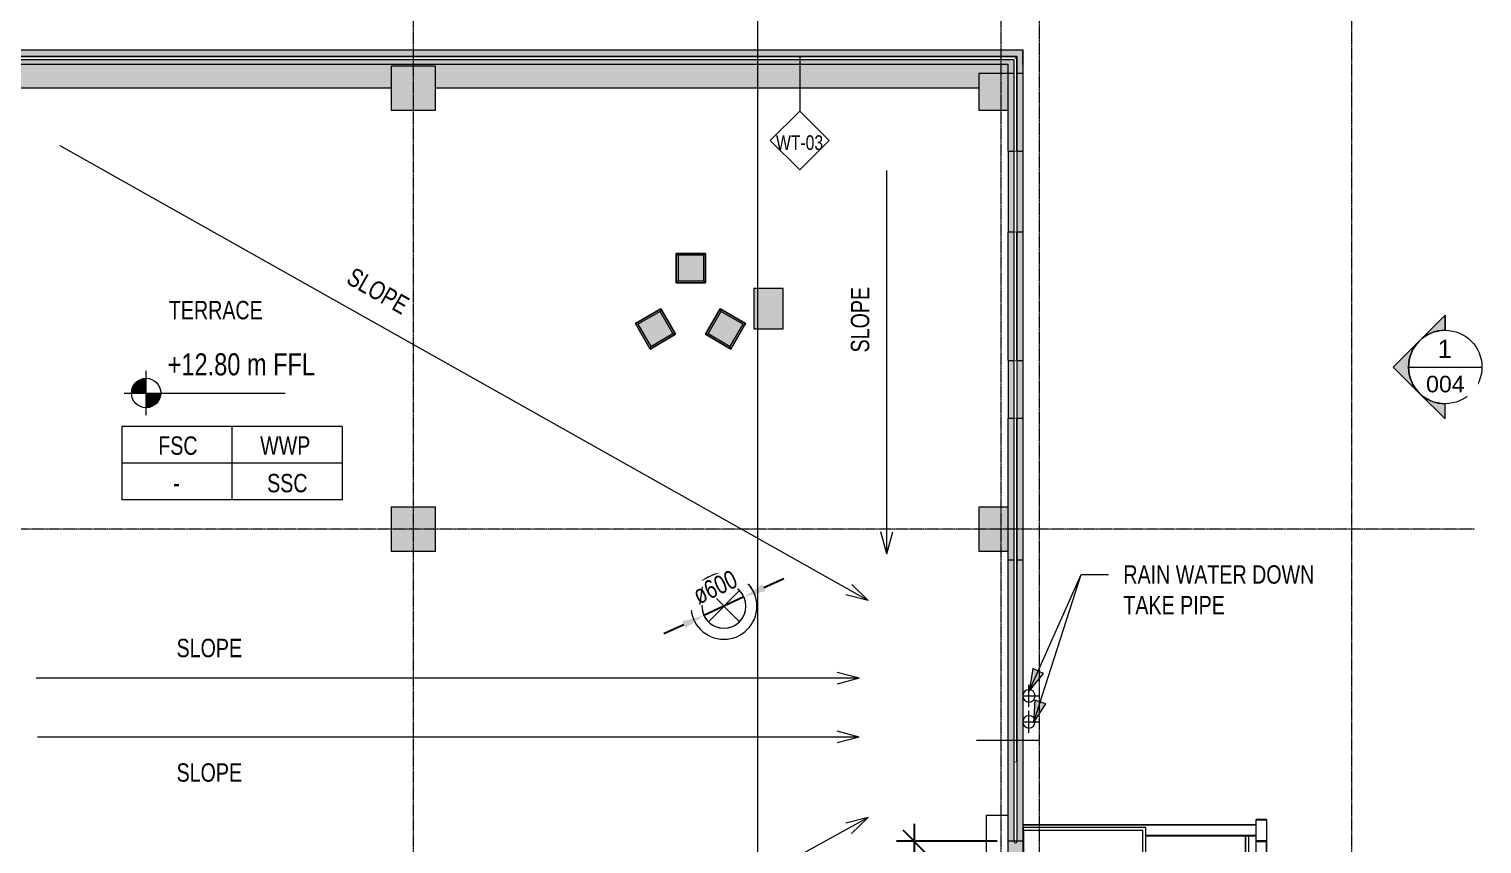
# Model space of a CAD drawing. Header units: millimetres. Extents: x -29259 to 87313, y -139821 to 46728.
# Drawn here: x 33694 to 53479, y -32321 to -21230 of the extents above; entities that cross this region are included whole.
import ezdxf

# ---------------------------------------------------------------- set-up
doc = ezdxf.new("R2010")
doc.units = ezdxf.units.MM
doc.linetypes.add('Grid Line', pattern=[22.225, 12.7, -3.175, 3.175, -3.175])
doc.linetypes.add('Hidden_2_', pattern=[7.14375, 4.7625, -2.38125])
for name, color, linetype, lineweight in [('A-ANNO-DIMS', 211, 'Continuous', 9), ('A-AREA-IDEN', 2, 'Continuous', 9), ('A-DETL-THIN', 151, 'Continuous', 9), ('A-FLOR', 192, 'Continuous', 9), ('A-FLOR-HRAL', 11, 'Continuous', 9), ('A-WALL', 113, 'Continuous', 18), ('A-WALL-IDEN', 211, 'Continuous', 9), ('G-ANNO-DIMS', 111, 'Continuous', 9), ('G-ANNO-SYMB', 111, 'Continuous', 9), ('G-ANNO-TEXT', 231, 'Continuous', 9), ('P-PIPE', 3, 'Continuous', 9), ('P-PIPE-CNTR', 3, 'Continuous', 9), ('S-BEAM', 12, 'Continuous', 9), ('S-COLS', 52, 'Continuous', 18), ('S-GRID', 8, 'Continuous', 9), ('S-STRS', 31, 'Continuous', 9)]:
    doc.layers.add(name, color=color, linetype=linetype, lineweight=lineweight)
doc.styles.add('Arial', font='arial.ttf', dxfattribs={"height": 225})
doc.styles.add('Arial_1', font='arial.ttf', dxfattribs={"height": 250})
doc.styles.add('Century Gothic_1', font='GOTHIC.TTF', dxfattribs={"width": 0.8, "height": 250})
doc.styles.add('Century Gothic_2', font='GOTHIC.TTF', dxfattribs={"width": 0.8, "height": 300})
doc.styles.add('Century Gothic_3', font='GOTHIC.TTF', dxfattribs={"width": 0.8, "height": 200})
doc.dimstyles.new('Diagonal_-_2_5mm_Century_Gothic', dxfattribs={"dimscale": 304.8, "dimtxt": 261.042067, "dimasz": 0.984252, "dimexe": 0.787402, "dimexo": 0.492126, "dimgap": 0.574147, "dimtad": 1, "dimdec": 0, "dimzin": 0, "dimdsep": 46, "dimtxsty": 'Century Gothic_1', "dimblk1": 'OBLIQUE', "dimblk2": 'OBLIQUE', "dimsah": 1, "dimcen": 0.09, "dimdle": 0.787402, "dimazin": 0, "dimtfac": 1, "dimtdec": 4, "dimtix": 1, "dimtmove": 0, "dimatfit": 3, "dimfxl": 1, "dimtvp": 1, "dimtfill": 1, "dimtolj": 1, "dimtzin": 0, "dimarcsym": 2})
doc.dimstyles.new('Diameter_-_2_5mm_Century_Gothic', dxfattribs={"dimscale": 304.8, "dimtxt": 261.042067, "dimasz": 0.984252, "dimexe": 0.787402, "dimexo": 0, "dimgap": 0.492126, "dimtad": 1, "dimjust": 3, "dimdec": 0, "dimzin": 0, "dimdsep": 46, "dimtxsty": 'Century Gothic_1', "dimsah": 1, "dimcen": 0.09, "dimdle": 0.787402, "dimazin": 0, "dimtfac": 1, "dimtdec": 4, "dimtix": 1, "dimtmove": 0, "dimatfit": 2, "dimfxl": 1, "dimtvp": 1, "dimtfill": 1, "dimtolj": 1, "dimtzin": 0, "dimarcsym": 2})

# ---------------------------------------------------------------- blocks, each defined once
blk = doc.blocks.new('Structural Columns 5 - Structural Columns 2-1332980-TERRACE FLOOR PLAN')
at = {"layer": 'S-COLS', "lineweight": 9}
for points in [[(10862, 14746), (10887, 14771), (10487, 14771), (10512, 14746)], [(10487, 14371), (10512, 14396), (10512, 14746), (10487, 14771)], [(10512, 14396), (10862, 14396), (10862, 14746), (10512, 14746)], [(10887, 14371), (10887, 14771), (10862, 14746), (10862, 14396)], [(10487, 14371), (10887, 14371), (10862, 14396), (10512, 14396)]]:
    blk.add_hatch(color=55, dxfattribs=at).paths.add_polyline_path(points)
at = {"layer": 'S-COLS', "color": 250, "lineweight": 9}
for p, q in [((10487, 14771), (10887, 14771)), ((10487, 14771), (10512, 14746)), ((10487, 14371), (10487, 14771)), ((10862, 14746), (10512, 14746)), ((10512, 14746), (10512, 14396)), ((10862, 14746), (10887, 14771)), ((10862, 14396), (10862, 14746)), ((10887, 14771), (10887, 14371)), ((10487, 14371), (10512, 14396)), ((10887, 14371), (10487, 14371)), ((10512, 14396), (10862, 14396)), ((10887, 14371), (10862, 14396))]:
    blk.add_line(p, q, dxfattribs=at)
blk = doc.blocks.new('Structural Columns 6 - Structural Columns 2-1335456-TERRACE FLOOR PLAN')
at = {"layer": 'S-COLS', "lineweight": 9}
for points in [[(10887, 14771), (10487, 14771), (10512, 14746), (10862, 14746)], [(10512, 14396), (10512, 14746), (10487, 14771), (10487, 14371)], [(10862, 14396), (10862, 14746), (10512, 14746), (10512, 14396)], [(10887, 14371), (10887, 14771), (10862, 14746), (10862, 14396)], [(10887, 14371), (10862, 14396), (10512, 14396), (10487, 14371)]]:
    blk.add_hatch(color=55, dxfattribs=at).paths.add_polyline_path(points)
at = {"layer": 'S-COLS', "color": 250, "lineweight": 9}
for p, q in [((10487, 14771), (10887, 14771)), ((10487, 14771), (10512, 14746)), ((10487, 14371), (10487, 14771)), ((10862, 14746), (10512, 14746)), ((10512, 14746), (10512, 14396)), ((10862, 14746), (10887, 14771)), ((10862, 14396), (10862, 14746)), ((10887, 14771), (10887, 14371)), ((10487, 14371), (10512, 14396)), ((10887, 14371), (10487, 14371)), ((10512, 14396), (10862, 14396)), ((10887, 14371), (10862, 14396))]:
    blk.add_line(p, q, dxfattribs=at)
blk = doc.blocks.new('Structural Columns 7 - Structural Columns 2-1335564-TERRACE FLOOR PLAN')
at = {"layer": 'S-COLS', "lineweight": 9}
for points in [[(10862, 14746), (10887, 14771), (10487, 14771), (10512, 14746)], [(10487, 14371), (10512, 14396), (10512, 14746), (10487, 14769)], [(10862, 14396), (10862, 14746), (10512, 14746), (10512, 14396), (10703, 14396)], [(10887, 14371), (10887, 14771), (10862, 14746), (10862, 14396)], [(10887, 14371), (10862, 14396), (10512, 14396), (10487, 14371), (10718, 14371)]]:
    blk.add_hatch(color=55, dxfattribs=at).paths.add_polyline_path(points)
at = {"layer": 'S-COLS', "color": 250, "lineweight": 9}
for p, q in [((10487, 14771), (10887, 14771)), ((10487, 14771), (10512, 14746)), ((10487, 14371), (10487, 14771)), ((10862, 14746), (10512, 14746)), ((10512, 14746), (10512, 14396)), ((10862, 14746), (10887, 14771)), ((10862, 14396), (10862, 14746)), ((10887, 14771), (10887, 14371)), ((10487, 14371), (10512, 14396)), ((10887, 14371), (10487, 14371)), ((10512, 14396), (10862, 14396)), ((10887, 14371), (10862, 14396))]:
    blk.add_line(p, q, dxfattribs=at)
blk = doc.blocks.new('Roaster Building_ST_RVT2022_detached_rvt-2-TERRACE FLOOR PLAN')
at = {"layer": 'S-COLS', "lineweight": 5}
for points in [[(6189, 16700), (6300, 16700), (6300, 17300), (5700, 17300), (5700, 16700)], [(13700, 16700), (14100, 16700), (14100, 17200), (13700, 17200), (13700, 16742)], [(10636, 13725), (11036, 13725), (11036, 14275), (10636, 14275)], [(6300, 10700), (6300, 11300), (5700, 11300), (5700, 10700), (6189, 10700)], [(13921, 10700), (14100, 10700), (14100, 11300), (13700, 11300), (13700, 10700)]]:
    blk.add_hatch(color=8, dxfattribs=at).paths.add_polyline_path(points)
at = {"layer": 'A-WALL', "color": 250, "lineweight": 9}
for p, q in [((300, 17525), (14300, 17525)), ((14300, 17325), (14300, 17525)), ((14100, 17325), (300, 17325)), ((14100, 17200), (14100, 17325)), ((14300, 17325), (14300, 16144)), ((14100, 16700), (14100, 17200)), ((14100, 16144), (14100, 16700)), ((14100, 16144), (14100, 15046)), ((14100, 16144), (14179, 16144)), ((14221, 16144), (14300, 16144)), ((14300, 16144), (14300, 15046)), ((14100, 13293), (14100, 15046)), ((14100, 15046), (14179, 15046)), ((14221, 15046), (14300, 15046)), ((14300, 15046), (14300, 13293)), ((14100, 13293), (14100, 12511)), ((14100, 13293), (14179, 13293)), ((14221, 13293), (14300, 13293)), ((14300, 13293), (14300, 12511)), ((14100, 11300), (14100, 12511)), ((14100, 12511), (14179, 12511)), ((14221, 12511), (14300, 12511)), ((14300, 12511), (14300, 6750)), ((14100, 10700), (14100, 11300)), ((14100, 6750), (14100, 10700)), ((14179, 6750), (14100, 6750)), ((14300, 6750), (14221, 6750))]:
    blk.add_line(p, q, dxfattribs=at)
for radius, start, end in [(450, 0, 180), (300, 0, 180), (450, 180, 360), (300, 180, 0)]:
    blk.add_arc((10230, 9950), radius, start, end, dxfattribs=at)
at = {"layer": 'S-COLS', "color": 250, "lineweight": 9}
for p, q in [((6300, 17300), (5700, 17300)), ((5700, 17300), (5700, 16700)), ((6300, 16700), (6300, 17300)), ((13700, 17200), (13700, 16700)), ((14100, 17200), (13700, 17200)), ((14100, 16700), (14100, 17200)), ((5700, 16700), (6300, 16700)), ((13700, 16700), (14100, 16700)), ((9580, 14752), (9580, 14352)), ((9980, 14752), (9580, 14752)), ((9980, 14352), (9980, 14752)), ((9580, 14352), (9980, 14352)), ((11036, 14275), (10636, 14275)), ((10636, 14275), (10636, 13725)), ((11036, 13725), (11036, 14275)), ((9370, 13997), (9024, 13797)), ((9570, 13651), (9370, 13997)), ((10180, 13997), (9980, 13651)), ((10526, 13797), (10180, 13997)), ((9024, 13797), (9224, 13451)), ((10326, 13451), (10526, 13797)), ((10636, 13725), (11036, 13725)), ((9224, 13451), (9570, 13651)), ((9980, 13651), (10326, 13451)), ((6300, 11300), (5700, 11300)), ((5700, 11300), (5700, 10700)), ((6300, 10700), (6300, 11300)), ((13700, 11300), (13700, 10700)), ((14100, 11300), (13700, 11300)), ((14100, 10700), (14100, 11300)), ((5700, 10700), (6300, 10700)), ((13700, 10700), (14100, 10700))]:
    blk.add_line(p, q, dxfattribs=at)
blk.add_blockref('Structural Columns 5 - Structural Columns 2-1332980-TERRACE FLOOR PLAN', (-907, -19), dxfattribs=at)
for name, p, rotation in [('Structural Columns 6 - Structural Columns 2-1335456-TERRACE FLOOR PLAN', (-8665, 15694), 300.0000000000001), ('Structural Columns 7 - Structural Columns 2-1335564-TERRACE FLOOR PLAN', (-6288, 6449), 329.9999999999998)]:
    blk.add_blockref(name, p, dxfattribs=dict(at, rotation=rotation))
blk = doc.blocks.new('RHS-Rectangular Hollow Section-Column - 804093-TERRACE FLOOR PLAN')
at = {"layer": 'S-COLS', "lineweight": 9}
h = blk.add_hatch(color=55, dxfattribs=at)
h.paths.add_polyline_path([(17486, 6749), (17615, 6750), (17620, 6753), (17623, 6758), (17624, 6761), (17623, 7040), (17620, 7046), (17615, 7049), (17612, 7049), (17482, 7049), (17477, 7046), (17474, 7040), (17474, 7037), (17474, 6758), (17477, 6753), (17482, 6750)])
h.paths.add_polyline_path([(17486, 6755), (17483, 6756), (17480, 6758), (17480, 6761), (17480, 7040), (17483, 7042), (17486, 7043), (17615, 7042), (17617, 7040), (17618, 7037), (17617, 6758), (17615, 6756), (17612, 6755)])
at = {"layer": 'S-COLS', "color": 250, "lineweight": 9}
for p, q in [((17474, 7037), (17474, 6761)), ((17480, 6761), (17480, 7037)), ((17612, 7049), (17486, 7049)), ((17486, 7043), (17612, 7043)), ((17618, 7037), (17618, 6761)), ((17624, 6761), (17624, 7037)), ((17612, 6755), (17486, 6755)), ((17486, 6749), (17612, 6749))]:
    blk.add_line(p, q, dxfattribs=at)
for centre, radius, start, end in [((17486, 7037), 12, 90, 180), ((17486, 7037), 6, 90, 180), ((17612, 7037), 12, 360, 90), ((17612, 7037), 6, 360, 90), ((17486, 6761), 12, 180, 270), ((17486, 6761), 6, 180, 270), ((17612, 6761), 12, 270, 360), ((17612, 6761), 6, 270, 360)]:
    blk.add_arc(centre, radius, start, end, dxfattribs=at)
blk = doc.blocks.new('RHS-Rectangular Hollow Section - 250x150x6RHS-1527155-TERRACE FLOOR PLAN')
at = {"layer": 'S-BEAM', "color": 250}
for p, q in [((1437, 75), (-1736.6, 75)), ((-1736.6, -75), (-1726.6, -75)), ((-60, -75), (1437, -75))]:
    blk.add_line(p, q, dxfattribs=at)
at = {"layer": 'S-BEAM', "color": 250, "linetype": 'Hidden_2_'}
for p, q in [((1437, 69), (-1736.6, 69)), ((-1726.6, -69), (-1736.6, -69)), ((1437, -69), (-60, -69))]:
    blk.add_line(p, q, dxfattribs=at)
blk = doc.blocks.new('RHS-Rectangular Hollow Section - 300x150x6RHS-1527276-TERRACE FLOOR PLAN')
at = {"layer": 'S-BEAM', "color": 250}
for p, q in [((3325, 75), (-3275, 75)), ((-3275, 63), (-3275, 75)), ((3325, 75), (3325, 63)), ((-3275, -75), (-3275, -63)), ((-3275, -75), (3325, -75)), ((3325, -63), (3325, -75))]:
    blk.add_line(p, q, dxfattribs=at)
at = {"layer": 'S-BEAM', "color": 250, "linetype": 'Hidden_2_'}
for p, q in [((3325, 69), (-3275, 69)), ((3325, -69), (-3275, -69))]:
    blk.add_line(p, q, dxfattribs=at)
blk = doc.blocks.new('Railing - Railing-1534487-TERRACE FLOOR PLAN')
at = {"layer": 'A-FLOR-HRAL', "color": 250}
for p, q in [((14310, 6897), (14310, 6899)), ((15934, 6897), (14310, 6897)), ((15934, 5548), (15934, 6897)), ((15937, 5548), (15934, 5548))]:
    blk.add_line(p, q, dxfattribs=at)
blk = doc.blocks.new('Top Rail Type - Top Rail_Internal_-1534491-TERRACE FLOOR PLAN')
at = {"layer": 'A-FLOR-HRAL', "color": 250}
for p, q in [((14310, 6899), (14310, 6939)), ((15977, 6939), (14310, 6939)), ((15977, 5548), (15977, 6939)), ((15937, 6899), (14310, 6899)), ((15937, 5548), (15937, 6899)), ((15937, 5548), (15977, 5548))]:
    blk.add_line(p, q, dxfattribs=at)
blk = doc.blocks.new('Railing - Railing-1535008-TERRACE FLOOR PLAN')
at = {"layer": 'A-FLOR-HRAL', "color": 250}
for p, q in [((17334, 5585), (17334, 6824)), ((17334, 5405), (17334, 5435)), ((17337, 5405), (17334, 5405))]:
    blk.add_line(p, q, dxfattribs=at)
blk = doc.blocks.new('Top Rail Type - Top Rail_Internal_-1535012-TERRACE FLOOR PLAN')
at = {"layer": 'A-FLOR-HRAL', "color": 250}
for p, q in [((17337, 5585), (17337, 6824)), ((17377, 5585), (17377, 6824)), ((17337, 5405), (17337, 5435)), ((17337, 5405), (17377, 5405)), ((17377, 5405), (17377, 5435))]:
    blk.add_line(p, q, dxfattribs=at)
blk = doc.blocks.new('Roaster Building_ST_RVT2022 _SST__rvt-2-TERRACE FLOOR PLAN')
at = {"layer": 'A-FLOR', "lineweight": 5}
blk.add_hatch(color=10, dxfattribs=at).paths.add_polyline_path([(5700, 17000), (5700, 17300), (6300, 17300), (6300, 17000), (13700, 17000), (13700, 17200), (14100, 17200), (14100, 17325), (300, 17325), (300, 17300), (600, 17300), (600, 17000), (4193, 17000)])
at = {"layer": 'A-WALL', "lineweight": 5}
h = blk.add_hatch(color=10, dxfattribs=at)
h.paths.add_polyline_path([(14300, 17325), (14300, 17525), (300, 17525), (300, 17434), (14221, 17433), (14221, 17325)])
h.paths.add_polyline_path([(13921, 17325), (14179, 17325), (14179, 17391), (300, 17391), (300, 17325), (13671, 17325)])
h = blk.add_hatch(color=10, dxfattribs=at)
h.paths.add_polyline_path([(14300, -200), (14300, 12511), (14221, 12511), (14220, 6745), (14218, 6739), (14215, 6735), (14211, 6732), (14205, 6730), (14200, 6729), (14195, 6730), (14189, 6732), (14185, 6735), (14182, 6739), (14180, 6745), (14179, 6750), (14179, 12511), (14100, 12511), (14100, -79), (14179, -79), (14180, 5555), (14182, 5561), (14185, 5565), (14189, 5568), (14195, 5570), (14200, 5571), (14205, 5570), (14211, 5568), (14215, 5565), (14218, 5561), (14220, 5555), (14221, 5550), (14220, -121), (14100, -121), (14100, -200), (14170, -200)])
h.paths.add_polyline_path([(14170, 13293), (14179, 13293), (14179, 15046), (14100, 15046), (14100, 13293)])
h.paths.add_polyline_path([(14221, 13293), (14300, 13293), (14300, 15046), (14221, 15046), (14221, 13361)])
h.paths.add_polyline_path([(14221, 16144), (14300, 16144), (14300, 17325), (14221, 17325), (14221, 16259)])
h.paths.add_polyline_path([(14170, 16144), (14179, 16144), (14179, 17325), (14100, 17325), (14100, 16144)])
h = blk.add_hatch(color=9, dxfattribs=at)
h.paths.add_polyline_path([(14100, 15046), (14179, 15046), (14179, 16144), (14100, 16144), (14100, 15293)])
h.paths.add_polyline_path([(14221, 15046), (14300, 15046), (14300, 16144), (14221, 16144), (14221, 15051)])
h = blk.add_hatch(color=9, dxfattribs=at)
h.paths.add_polyline_path([(14170, 12511), (14179, 12511), (14179, 13293), (14100, 13293), (14100, 12511)])
h.paths.add_polyline_path([(14300, 12511), (14300, 13293), (14221, 13293), (14221, 12511)])
at = {"layer": 'S-COLS', "lineweight": 5}
for points in [[(13700, 16700), (14100, 16700), (14100, 17200), (13700, 17200), (13700, 16742)], [(13921, 10700), (14100, 10700), (14100, 11300), (13700, 11300), (13700, 10700)]]:
    blk.add_hatch(color=10, dxfattribs=at).paths.add_polyline_path(points)
at = {"layer": 'A-WALL', "color": 255}
for p, q in [((300, 17525), (14300, 17525)), ((14300, 17325), (14300, 17525)), ((14100, 17325), (300, 17325)), ((14100, 17200), (14100, 17325)), ((14300, 17325), (14300, 16144)), ((14100, 16700), (14100, 17200)), ((14100, 16144), (14100, 16700)), ((14100, 16144), (14100, 15046)), ((14100, 16144), (14179, 16144)), ((14221, 16144), (14300, 16144)), ((14300, 16144), (14300, 15046)), ((14100, 13293), (14100, 15046)), ((14100, 15046), (14179, 15046)), ((14221, 15046), (14300, 15046)), ((14300, 15046), (14300, 13293)), ((14100, 13293), (14100, 12511)), ((14100, 13293), (14179, 13293)), ((14221, 13293), (14300, 13293)), ((14300, 13293), (14300, 12511)), ((14100, 11300), (14100, 12511)), ((14100, 12511), (14179, 12511)), ((14221, 12511), (14300, 12511)), ((14300, 12511), (14300, -200)), ((14100, 10700), (14100, 11300)), ((14100, 5300), (14100, 10700))]:
    blk.add_line(p, q, dxfattribs=at)
at = {"layer": 'S-COLS', "color": 255}
for p, q in [((13700, 17200), (13700, 16700)), ((14100, 17200), (13700, 17200)), ((14100, 16700), (14100, 17200)), ((13700, 16700), (14100, 16700)), ((13700, 11300), (13700, 10700)), ((14100, 11300), (13700, 11300)), ((14100, 10700), (14100, 11300)), ((13700, 10700), (14100, 10700))]:
    blk.add_line(p, q, dxfattribs=at)
at = {"layer": 'S-STRS', "color": 250}
blk.add_line((14310, 6897), (14310, 5437), dxfattribs=at)
at = {"layer": 'A-FLOR-HRAL', "color": 250, "lineweight": 9}
for name in ['Top Rail Type - Top Rail_Internal_-1534491-TERRACE FLOOR PLAN', 'Railing - Railing-1534487-TERRACE FLOOR PLAN', 'Railing - Railing-1535008-TERRACE FLOOR PLAN', 'Top Rail Type - Top Rail_Internal_-1535012-TERRACE FLOOR PLAN']:
    blk.add_blockref(name, (0, 0), dxfattribs=at)
at = {"layer": 'S-BEAM', "color": 250, "lineweight": 9}
blk.add_blockref('RHS-Rectangular Hollow Section - 250x150x6RHS-1527155-TERRACE FLOOR PLAN', (16037, 6899), dxfattribs=at)
at = {"layer": 'S-BEAM', "color": 250, "lineweight": 9, "rotation": 269.9999999999999}
blk.add_blockref('RHS-Rectangular Hollow Section - 300x150x6RHS-1527276-TERRACE FLOOR PLAN', (17549, 3475), dxfattribs=at)
at = {"layer": 'S-COLS', "color": 250, "lineweight": 9}
blk.add_blockref('RHS-Rectangular Hollow Section-Column - 804093-TERRACE FLOOR PLAN', (0, 0), dxfattribs=at)
blk = doc.blocks.new('Railing - Dia 42_4mm-899830-TERRACE FLOOR PLAN')
at = {"layer": 'A-FLOR-HRAL'}
blk.add_arc((0, 0), 21.2, 360, 180, dxfattribs=at)
blk = doc.blocks.new('Railing - Dia 42_4mm-V5-TERRACE FLOOR PLAN')
at = {"layer": 'A-FLOR-HRAL'}
blk.add_arc((0, 0), 21.2, 180, 360, dxfattribs=at)
blk = doc.blocks.new('Railing - Railing-906723-TERRACE FLOOR PLAN')
at = {"rotation": 89.99999999999982}
blk.add_blockref('Railing - Dia 42_4mm-899830-TERRACE FLOOR PLAN', (300, 17412), dxfattribs=at)
blk.add_blockref('Railing - Dia 42_4mm-V5-TERRACE FLOOR PLAN', (14200, 6750))
blk = doc.blocks.new('Top Rail Type - Top Rail_Internal_-907092-TERRACE FLOOR PLAN')
at = {"layer": 'A-FLOR-HRAL'}
for p, q in [((14221, 17434), (300, 17434)), ((300, 17410), (300, 17415)), ((14221, 16144), (14221, 17434)), ((300, 17391), (14179, 17391)), ((14179, 17391), (14179, 16144)), ((14198, 16144), (14202, 16144)), ((14179, 15046), (14179, 13293)), ((14198, 15046), (14202, 15046)), ((14221, 13293), (14221, 15046)), ((14198, 13293), (14202, 13293)), ((14179, 12511), (14179, 7834)), ((14198, 12511), (14202, 12511)), ((14221, 7834), (14221, 12511)), ((14198, 7834), (14202, 7834))]:
    blk.add_line(p, q, dxfattribs=at)
blk.add_open_spline([(14198, 17410), (14198, 17410), (14199, 17411), (14200, 17412), (14201, 17414), (14202, 17414), (14202, 17415)], degree=3, knots=[0.46483808, 0.46483808, 0.46483808, 0.46483808, 0.47916667, 0.5, 0.52083333, 0.53516192, 0.53516192, 0.53516192, 0.53516192], dxfattribs=at)
blk = doc.blocks.new('Top Rail Type - Top Rail_Internal_-V7-TERRACE FLOOR PLAN')
at = {"layer": 'A-FLOR-HRAL'}
for p, q in [((300, 17434), (300, 17391)), ((300, 17434), (14221, 17434)), ((14221, 17434), (14221, 6750)), ((300, 17391), (14179, 17391)), ((14179, 17391), (14179, 6750)), ((14221, 6750), (14179, 6750))]:
    blk.add_line(p, q, dxfattribs=at)
blk = doc.blocks.new('Elevation - Filled Arrow-988425-TERRACE FLOOR PLAN')
at = {"layer": 'G-ANNO-SYMB'}
blk.add_line((-5, 0), (5, 0), dxfattribs=at)
blk.add_circle((0, 0), 5, dxfattribs=at)
blk = doc.blocks.new('Elevation - Filled Arrow 3-988372-TERRACE FLOOR PLAN')
at = {"layer": 'G-ANNO-SYMB'}
h = blk.add_hatch(color=256, dxfattribs=at)
edge = h.paths.add_edge_path()
edge.add_line((0, 7.07), (3.54, 3.54))
edge.add_arc((0, 0), 5, 45, 135)
edge.add_line((-3.54, 3.54), (0, 7.07))
h = blk.add_hatch(color=256, dxfattribs=at)
edge = h.paths.add_edge_path()
edge.add_line((-7.07, 0), (-3.54, 3.54))
edge.add_arc((0, 0), 5, 135, 180)
edge.add_line((-5, 0), (-7.07, 0))
h = blk.add_hatch(color=256, dxfattribs=at)
edge = h.paths.add_edge_path()
edge.add_line((7.07, 0), (5, 0))
edge.add_arc((0, 0), 5, 0, 45)
edge.add_line((3.54, 3.54), (7.07, 0))
for p, q in [((0, 7.07), (-3.54, 3.54)), ((0, 7.07), (-3.54, 3.54)), ((3.54, 3.54), (0, 7.07)), ((3.54, 3.54), (0, 7.07)), ((-3.54, 3.54), (-7.07, 0)), ((-3.54, 3.54), (-7.07, 0)), ((3.54, 3.54), (7.07, 0)), ((7.07, 0), (3.54, 3.54)), ((-7.07, 0), (-5, 0)), ((-7.07, 0), (-5, 0)), ((7.07, 0), (5, 0)), ((5, 0), (7.07, 0))]:
    blk.add_line(p, q, dxfattribs=at)
for start, end in [(0, 180), (45, 135), (135, 180), (0, 45), (0, 45)]:
    blk.add_arc((0, 0), 5, start, end, dxfattribs=at)
blk = doc.blocks.new('Spot Elevations - M_Spot Elevation - Target Filled-23738-TERRACE FLOOR PLAN')
at = {"layer": 'G-ANNO-DIMS'}
h = blk.add_hatch(color=256, dxfattribs=at)
edge = h.paths.add_edge_path()
edge.add_line((0, 0), (-2, 0))
edge.add_arc((0, 0), 2, 90, 180, ccw=False)
edge.add_line((0, 2), (0, 0))
h = blk.add_hatch(color=256, dxfattribs=at)
edge = h.paths.add_edge_path()
edge.add_line((0, 0), (2, 0))
edge.add_arc((0, 0), 2, 270, 360, ccw=False)
edge.add_line((0, -2), (0, 0))
for p, q in [((0, -3), (0, 3)), ((-3, 0), (18.95, 0))]:
    blk.add_line(p, q, dxfattribs=at)
blk.add_circle((0, 0), 2, dxfattribs=at)
blk = doc.blocks.new('*D461')
at = {"layer": 'A-ANNO-DIMS', "color": 0, "lineweight": -2, "transparency": 16777216}
for p, q in [((43701, -28833), (43973, -28707)), ((43429, -28960), (42884, -29212)), ((42612, -29338), (42340, -29464))]:
    blk.add_line(p, q, dxfattribs=at)
at = {"layer": 'A-ANNO-DIMS', "color": 0, "transparency": 16777216}
for points in [[(43680, -28788), (43722, -28879), (43429, -28960)], [(42591, -29293), (42633, -29383), (42884, -29212)]]:
    blk.add_solid(points, dxfattribs=at)
at = {"layer": 'A-ANNO-DIMS', "color": 0, "transparency": 16777216, "insert": (43037, -28827), "char_height": 250, "width": 855.22, "attachment_point": 5, "rotation": 24.8724, "style": 'Century Gothic_1', "bg_fill": 3, "box_fill_scale": 1.1, "bg_fill_color": 256, "bg_fill_true_color": 13158600, "bg_fill_transparency": 0}
blk.add_mtext('\\A1;ø600', dxfattribs=at)
at = {"layer": 'Defpoints', "color": 0, "transparency": 16777216}
for p in [(43429, -28960), (42884, -29212)]:
    blk.add_point(p, dxfattribs=at)
blk = doc.blocks.new('M_Wall Tag - 8mm-36225-TERRACE FLOOR PLAN')
at = {"layer": 'A-WALL-IDEN'}
for p, q in [((-4, 0), (0, 4)), ((0, 4), (4, 0)), ((-4, 0), (0, -4)), ((4, 0), (0, -4))]:
    blk.add_line(p, q, dxfattribs=at)
blk = doc.blocks.new('_Oblique')
at = {"color": 0, "linetype": 'ByBlock', "lineweight": -2}
blk.add_line((-0.5, -0.5), (0.5, 0.5), dxfattribs=at)
blk = doc.blocks.new('*D471')
at = {"layer": 'A-ANNO-DIMS', "color": 0, "lineweight": -2, "transparency": 16777216}
for p, q in [((45746, -32046), (45746, -33726)), ((46877, -32286), (45506, -32286)), ((46877, -33486), (45506, -33486))]:
    blk.add_line(p, q, dxfattribs=at)
at = {"layer": 'Defpoints', "color": 0, "transparency": 16777216}
for p in [(47027, -32286), (45746, -33486), (47027, -33486)]:
    blk.add_point(p, dxfattribs=at)
at = {"layer": 'A-ANNO-DIMS', "color": 0, "lineweight": -2, "transparency": 16777216, "xscale": 299.9999999999999, "yscale": 299.9999999999999, "zscale": 299.9999999999999}
for p, rotation in [((45746, -32286), 90), ((45746, -33486), 270)]:
    blk.add_blockref('_Oblique', p, dxfattribs=dict(at, rotation=rotation))
at = {"layer": 'A-ANNO-DIMS', "color": 0, "transparency": 16777216, "insert": (45440, -32886), "char_height": 250, "width": 735.89, "attachment_point": 5, "rotation": 90, "style": 'Century Gothic_1', "bg_fill": 3, "box_fill_scale": 1.1, "bg_fill_color": 256, "bg_fill_true_color": 13158600, "bg_fill_transparency": 0}
blk.add_mtext('\\A1;1200', dxfattribs=at)
blk = doc.blocks.new('LTTS_Finish_Room Tag - Finish Room Tag-672008-TERRACE FLOOR PLAN')
at = {"layer": 'A-AREA-IDEN'}
for p, q in [((-15, 5), (-15, -5)), ((15, 5), (-15, 5)), ((0, 5), (0, -5)), ((15, 5), (15, -5)), ((15, 0), (-15, 0)), ((15, -5), (-15, -5))]:
    blk.add_line(p, q, dxfattribs=at)

msp = doc.modelspace()

# ---------------------------------------------------------------- hatches: boundary and pattern name
at = {"layer": 'G-ANNO-TEXT'}
for points in [[(47313.6, -30242.2), (47509, -30000.8), (47362.2, -29935.4)], [(47373.6, -30675.4), (47541.6, -30414.2), (47388.5, -30365.2)]]:
    msp.add_hatch(color=250, dxfattribs=at).paths.add_polyline_path(points)

# ---------------------------------------------------------------- linework, layer by layer
at = {"layer": 'A-DETL-THIN'}
for p, q in [((43368.7, -28873.6), (42944.5, -29297.9)), ((42944.5, -28873.6), (43368.7, -29297.9)), ((47454.1, -30911.7), (46594.1, -30911.7))]:
    msp.add_line(p, q, dxfattribs=at)
at = {"layer": 'A-FLOR'}
for p, q in [((38626.6, -22036), (33526.6, -22036)), ((46626.6, -22036), (39226.6, -22036)), ((47026.6, -31935.9), (46726.6, -31935.9)), ((46726.6, -31935.9), (46726.6, -33735.9))]:
    msp.add_line(p, q, dxfattribs=at)
at = {"layer": 'A-WALL', "lineweight": 9}
for p, q in [((33126.6, -21511), (47226.6, -21511)), ((47226.6, -21511), (47226.6, -21836)), ((47026.6, -21711), (33126.6, -21711)), ((47026.6, -21836), (47026.6, -21711)), ((47105.4, -21836), (47026.6, -21836)), ((47226.6, -21836), (47147.8, -21836)), ((47026.6, -32285.9), (47026.6, -28460.2)), ((47105.4, -28460.2), (47026.6, -28460.2)), ((47226.6, -28460.2), (47147.8, -28460.2)), ((47226.6, -28460.2), (47226.6, -32285.9)), ((47105.4, -32285.9), (47026.6, -32285.9)), ((47226.6, -32285.9), (47147.8, -32285.9))]:
    msp.add_line(p, q, dxfattribs=at)
for radius, start, end in [(450, 9.47368, 170.52632), (300, 191.25, 348.75)]:
    msp.add_arc((43156.6, -29085.7), radius, start, end, dxfattribs=at)
at = {"layer": 'A-WALL-IDEN'}
msp.add_line((44188.2, -21611), (44188.2, -22346), dxfattribs=at)
at = {"layer": 'G-ANNO-SYMB'}
msp.add_line((43615, -15650.1), (43615, -40212.1), dxfattribs=at)
at = {"layer": 'G-ANNO-TEXT', "color": 250}
for p, q in [((34118.1, -22819.7), (34111, -22819.7)), ((45375.5, -28374), (45375.5, -23153.7)), ((45375.5, -28374), (45295.1, -28074)), ((45375.5, -28374), (45455.9, -28074)), ((47313.6, -30242.2), (48020.8, -28653.8)), ((47373.6, -30675.4), (48020.8, -28653.8)), ((48020.8, -28653.8), (48393.2, -28653.8)), ((48020.8, -28653.8), (48393.2, -28653.8)), ((45119.7, -29007.9), (44897.6, -28790.8)), ((45119.7, -29007.9), (44818.8, -28930.9)), ((33798.9, -30067), (33791.8, -30067)), ((45000, -30067), (33798.9, -30067)), ((45000, -30067), (44700, -29986.6)), ((45000, -30067), (44700, -30147.4)), ((47362.2, -29935.4), (47313.6, -30242.2)), ((47313.6, -30242.2), (47509, -30000.8)), ((47509, -30000.8), (47362.2, -29935.4)), ((47388.5, -30365.2), (47373.6, -30675.4)), ((47373.6, -30675.4), (47541.6, -30414.2)), ((47541.6, -30414.2), (47388.5, -30365.2)), ((45000, -30866.8), (44700, -30786.4)), ((45000, -30866.8), (33808.5, -30866.8)), ((45000, -30866.8), (44700, -30947.2)), ((45119.7, -31964), (33917.1, -38114.1)), ((45119.7, -31964), (44818.1, -32037.9)), ((45119.7, -31964), (44895.4, -32178.8))]:
    msp.add_line(p, q, dxfattribs=at)
at = {"layer": 'P-PIPE'}
for centre, start, end in [((47310.8, -30306), 0, 180), ((47310.8, -30306), 180, 0), ((47310.8, -30661), 0, 180), ((47310.8, -30661), 180, 0)]:
    msp.add_arc(centre, 84.1, start, end, dxfattribs=at)
at = {"layer": 'P-PIPE-CNTR'}
for p, q in [((47310.8, -30456), (47310.8, -30156)), ((47226.6, -30306), (47460.8, -30306)), ((47226.6, -30661), (47460.8, -30661)), ((47310.8, -30811), (47310.8, -30511))]:
    msp.add_line(p, q, dxfattribs=at)
at = {"layer": 'S-GRID', "linetype": 'Grid Line'}
for p, q in [((38926.6, -15573.3), (38926.6, -40847)), ((46926.6, -15573.3), (46926.6, -40847)), ((51701, -15573.3), (51701, -40847)), ((47451.2, -16843.3), (47451.2, -40847)), ((53373.2, -28036), (24486.9, -28036))]:
    msp.add_line(p, q, dxfattribs=at)

# ---------------------------------------------------------------- block references
at = {"color": 10, "lineweight": 5}
for name in ['Roaster Building_ST_RVT2022_detached_rvt-2-TERRACE FLOOR PLAN', 'Roaster Building_ST_RVT2022 _SST__rvt-2-TERRACE FLOOR PLAN']:
    msp.add_blockref(name, (32926.6, -39035.9), dxfattribs=at)
at = {"layer": 'A-AREA-IDEN', "xscale": 99.99999999999993, "yscale": 99.99999999999993, "zscale": 99.99999999999993}
msp.add_blockref('LTTS_Finish_Room Tag - Finish Room Tag-672008-TERRACE FLOOR PLAN', (36457.2, -27140), dxfattribs=at)
at = {"layer": 'A-FLOR-HRAL'}
for name in ['Railing - Railing-906723-TERRACE FLOOR PLAN', 'Top Rail Type - Top Rail_Internal_-907092-TERRACE FLOOR PLAN', 'Top Rail Type - Top Rail_Internal_-V7-TERRACE FLOOR PLAN']:
    msp.add_blockref(name, (32926.6, -39035.9), dxfattribs=at)
at = {"layer": 'A-WALL-IDEN', "xscale": 99.99999999999993, "yscale": 99.99999999999993, "zscale": 99.99999999999993}
msp.add_blockref('M_Wall Tag - 8mm-36225-TERRACE FLOOR PLAN', (44188.2, -22746), dxfattribs=at)
at = {"layer": 'G-ANNO-DIMS', "xscale": 99.99999999999993, "yscale": 99.99999999999993, "zscale": 99.99999999999993}
msp.add_blockref('Spot Elevations - M_Spot Elevation - Target Filled-23738-TERRACE FLOOR PLAN', (35287.9, -26183.8), dxfattribs=at)
at = {"layer": 'G-ANNO-SYMB', "xscale": 99.99999999999993, "yscale": 99.99999999999993, "zscale": 99.99999999999993}
msp.add_blockref('Elevation - Filled Arrow-988425-TERRACE FLOOR PLAN', (52979.5, -25829.9), dxfattribs=at)

# ---------------------------------------------------------------- texts
at = {"layer": 'A-AREA-IDEN', "char_height": 250, "attachment_point": 1, "style": 'Century Gothic_2'}
for s, insert, width in [('TERRACE', (35598, -24930.4), 1423.797), ('FSC', (35453.4, -26774.6), 609.282), ('WWP', (36840.9, -26774.6), 840.168), ('SSC', (36936.1, -27285), 609.282), ('-', (35657, -27285), 115.443)]:
    msp.add_mtext(s, dxfattribs=dict(at, insert=insert, width=width))
at = {"layer": 'A-WALL-IDEN', "insert": (43866, -22675.8), "char_height": 200, "width": 776.033, "attachment_point": 1, "style": 'Century Gothic_3'}
msp.add_mtext('WT-03', dxfattribs=at)
at = {"layer": 'G-ANNO-TEXT', "color": 7, "char_height": 250, "attachment_point": 1, "style": 'Century Gothic_2'}
for s, insert, width, rotation in [('SLOPE', (38122.4, -24463.4), 994.093, 330.14546), ('SLOPE ', (44885.6, -25631.8), 1090.295, 90)]:
    msp.add_mtext(s, dxfattribs=dict(at, insert=insert, width=width, rotation=rotation))
for s, insert, width in [('RAIN WATER DOWN ', (48596.4, -28528.8), 3270.885), ('TAKE PIPE', (48596.4, -28945.5), 1519.999), ('SLOPE ', (35702.7, -29529.7), 1090.295), ('SLOPE ', (35702.7, -31224.4), 1090.295)]:
    msp.add_mtext(s, dxfattribs=dict(at, insert=insert, width=width))

# ---------------------------------------------------------------- next in the draw order: texts
at = {"layer": 'G-ANNO-DIMS', "insert": (35581, -25643.4), "char_height": 300, "width": 2367.987, "attachment_point": 1, "line_spacing_factor": 0.984502, "style": 'Century Gothic_1', "bg_fill": 3, "box_fill_scale": 1.25, "bg_fill_color": 256, "bg_fill_true_color": 13158600, "bg_fill_transparency": 0}
msp.add_mtext('+12.80 m FFL', dxfattribs=at)
at = {"layer": 'G-ANNO-SYMB', "attachment_point": 1, "bg_fill": 3, "box_fill_scale": 1.25, "bg_fill_color": 256, "bg_fill_true_color": 13158600, "bg_fill_transparency": 0}
for s, insert, char_height, width, style in [('1', (52875.4, -25458.9), 250, 232.489, 'Arial_1'), ('004', (52719, -25949.5), 225, 649.367, 'Arial')]:
    msp.add_mtext(s, dxfattribs=dict(at, insert=insert, char_height=char_height, width=width, style=style))

# ---------------------------------------------------------------- next in the draw order: dimensions: what is measured, and where the dimension line sits
at = {"layer": 'A-ANNO-DIMS'}
dim = msp.add_diameter_dim_2p(p1=(43428.8, -28959.5), p2=(42884.4, -29211.9), dimstyle='Diameter_-_2_5mm_Century_Gothic', override={"dimpost": 'ø<>'}, dxfattribs=at)
dim.commit()
dim.dimension.update_dxf_attribs({"geometry": '*D461', "text_midpoint": (43036.7, -28827)})
dim = msp.add_linear_dim(base=(45746.2, -33485.9), p1=(47026.6, -32285.9), p2=(47026.6, -33485.9), angle=90, dimstyle='Diagonal_-_2_5mm_Century_Gothic', override={"dimpost": '<>', "dimfxl": 1200.041184}, dxfattribs=at)
dim.commit()
dim.dimension.update_dxf_attribs({"geometry": '*D471', "text_midpoint": (45439.9, -32885.9)})

# ---------------------------------------------------------------- next in the draw order: linework, layer by layer
at = {"layer": 'G-ANNO-TEXT', "color": 250}
msp.add_line((45119.7, -29007.9), (34118.1, -22819.7), dxfattribs=at)

# ---------------------------------------------------------------- next in the draw order: block references
at = {"layer": 'G-ANNO-SYMB', "xscale": 99.99999999999993, "yscale": 99.99999999999993, "zscale": 99.99999999999993, "rotation": 90}
msp.add_blockref('Elevation - Filled Arrow 3-988372-TERRACE FLOOR PLAN', (52979.5, -25829.9), dxfattribs=at)

doc.saveas('drawing.dxf')
